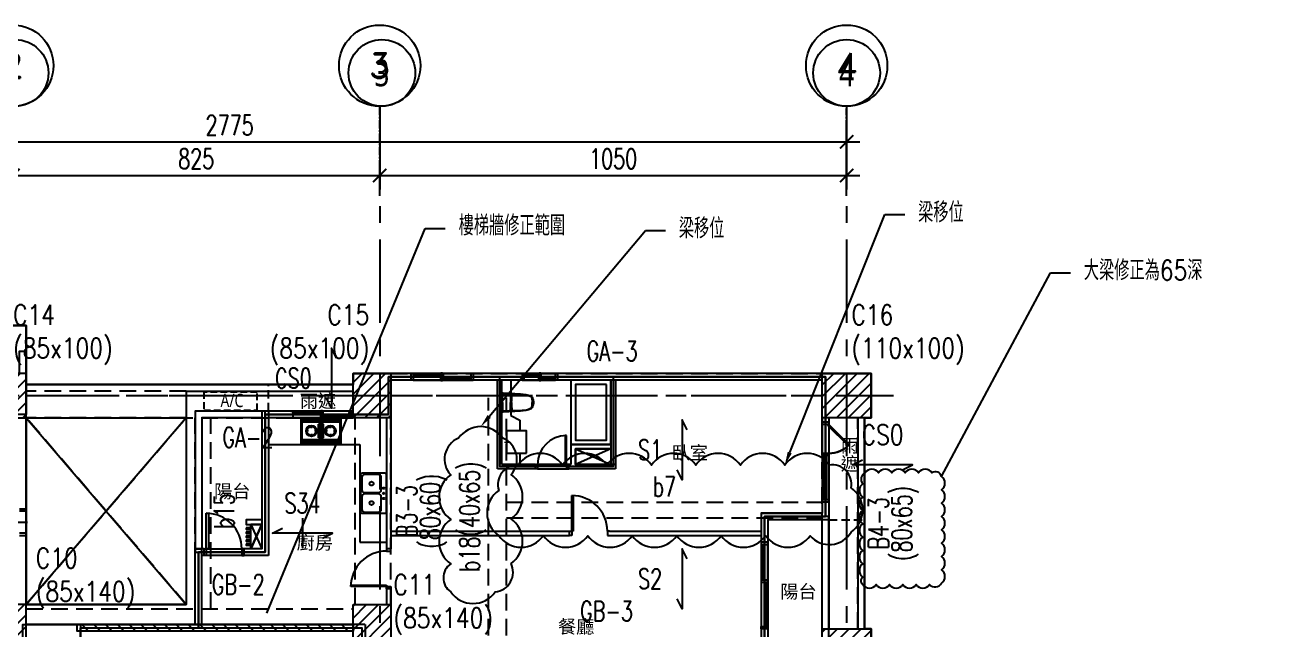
# Model space of a CAD drawing. Header units: millimetres. Extents: x -3377 to 119122, y -22007 to 15479.
# Drawn here: x 65279 to 68096, y 2357 to 3718 of the extents above; entities that cross this region are included whole.
import ezdxf
from ezdxf import colors
from ezdxf.entities.mleader import LeaderData, LeaderLine
from ezdxf.enums import TextEntityAlignment as Align
from ezdxf.math import Vec2, Vec3

# ---------------------------------------------------------------- set-up
doc = ezdxf.new("R2010")
doc.units = ezdxf.units.MM
doc.header["$LTSCALE"] = 150
doc.header["$MEASUREMENT"] = 0
for name, pattern in [('11', [0.15, 0.1, -0.05]), ('CENTER', [2, 1.25, -0.25, 0.25, -0.25]), ('HIDDEN', [0.375, 0.25, -0.125]), ('HIDDEN2', [0.1875, 0.125, -0.0625])]:
    doc.linetypes.add(name, pattern=pattern)
doc.layers.get('0').update_dxf_attribs({"plot": 0})
for name, color, linetype, plot in [('AREA', 3, 'Continuous', False), ('S-ARCH', 252, 'Continuous', False), ('S-CLOUD_2022-0304', 4, 'Continuous', False), ('S-CLOUD_20220217(結構依建築圖2022-0216修改)', 4, 'Continuous', False), ('機電', 11, 'Continuous', False)]:
    doc.layers.add(name, color=color, linetype=linetype, plot=plot)
for name, color, linetype in [('area2', 6, 'Continuous'), ('ASSLN', 8, 'Continuous'), ('COL', 1, 'Continuous'), ('Col-Line', 8, 'CENTER'), ('DIM1', 7, 'Continuous'), ('FIN', 5, 'Continuous'), ('GRID', 5, 'CENTER'), ('OPEN', 4, 'Continuous'), ('S-COL', 7, 'Continuous'), ('S-COLB', 4, 'HIDDEN'), ('S-CONCWALL', 30, 'Continuous'), ('S-GRID', 1, 'CENTER'), ('S-GRID-DIM', 2, 'Continuous'), ('S-GRID-T', 3, 'Continuous'), ('S-HATCH-COL', 13, 'Continuous'), ('S-HATCH-CONCWALL', 161, 'Continuous'), ('S-OPEN', 13, 'Continuous'), ('S-RCBMB', 3, 'HIDDEN'), ('S-RCBMG', 2, 'HIDDEN'), ('S-SLAB', 5, 'Continuous'), ('S-SLABT', 2, 'Continuous'), ('S-TEXTB', 3, 'Continuous'), ('S-TEXTC', 3, 'Continuous'), ('S-TEXTG', 2, 'Continuous'), ('TEXT', 2, 'Continuous'), ('TOIL', 6, 'Continuous'), ('WALL', 2, 'Continuous'), ('WALL2', 3, 'Continuous'), ('WALL3', 4, 'Continuous')]:
    doc.layers.add(name, color=color, linetype=linetype)
doc.styles.add('3E', font='simplex.shx', dxfattribs={"width": 0.8, "height": 45, "bigfont": 'dayus.shx'})
doc.styles.add('C1', font='', dxfattribs={"bigfont": 'japanese.shx'})
doc.styles.add('CD2', font='romand', dxfattribs={"height": 15})
doc.styles.add('CS4', font='romans.shx', dxfattribs={"width": 0.7, "height": 45, "bigfont": 'lsp.shx'})
doc.styles.add('HH', font='')
doc.styles.add('HHV', font='')
doc.styles.add('LSP', font='SIMPLEX.shx', dxfattribs={"width": 0.8, "bigfont": 'lsp.shx'})
doc.styles.get('C1').set_extended_font_data('微軟正黑體')
doc.styles.get('HH').set_extended_font_data('Microsoft JhengHei')
doc.styles.get('HHV').set_extended_font_data('@微軟正黑體')
doc.dimstyles.new('DIM150', dxfattribs={"dimscale": 15, "dimtxt": 3, "dimasz": 2, "dimexe": 2, "dimexo": 2, "dimgap": 1, "dimtad": 1, "dimdec": 1, "dimdsep": 46, "dimtxsty": 'CS4', "dimblk1": 'ARCHTICK', "dimblk2": 'ARCHTICK', "dimsah": 1, "dimcen": 2, "dimdle": 2, "dimadec": 0, "dimazin": 0, "dimtfac": 1, "dimtdec": 1, "dimtmove": 0, "dimatfit": 3, "dimldrblk": 'TAA', "dimfxl": 0, "dimtolj": 1, "dimarcsym": 0})

# ---------------------------------------------------------------- blocks, each defined once
blk = doc.blocks.new('SG1')
at = {"layer": 'S-GRID-T'}
blk.add_circle((0, 6.09375), 6.09375, dxfattribs=at)
at = {"layer": 'S-GRID-T', "style": 'CD2'}
blk.add_attdef('GRID-BUB', text='', height=3.75, dxfattribs=at).set_placement((0, 6.09375), align=Align.MIDDLE_CENTER)
blk = doc.blocks.new('_ARCHTICK')
at = {"color": 0, "linetype": 'ByBlock', "const_width": 0.15}
blk.add_lwpolyline([(-0.5, -0.5), (0.5, 0.5)], dxfattribs=at)
blk = doc.blocks.new('*D71')
at = {"layer": 'DEFPOINTS', "color": 0, "transparency": 16777216}
for p in [(-5535.9, -424.9), (-8310.9, -500.6), (-5535.9, -500.6)]:
    blk.add_point(p, dxfattribs=at)
at = {"layer": 'S-GRID-DIM', "color": 0, "lineweight": -2, "transparency": 16777216}
for p, q in [((-8310.9, -470.6), (-8310.9, -394.9)), ((-5535.9, -470.6), (-5535.9, -394.9)), ((-8340.9, -424.9), (-5505.9, -424.9))]:
    blk.add_line(p, q, dxfattribs=at)
at = {"layer": 'S-GRID-DIM', "color": 0, "lineweight": -2, "transparency": 16777216, "xscale": 30, "yscale": 30, "zscale": 30, "rotation": 180}
blk.add_blockref('_ARCHTICK', (-8310.9, -424.9), dxfattribs=at)
at = {"layer": 'S-GRID-DIM', "color": 0, "lineweight": -2, "transparency": 16777216, "xscale": 30, "yscale": 30, "zscale": 30}
blk.add_blockref('_ARCHTICK', (-5535.9, -424.9), dxfattribs=at)
at = {"layer": 'S-GRID-DIM', "color": 0, "transparency": 16777216, "insert": (-6923.4, -387.4), "char_height": 45, "attachment_point": 5, "style": 'CS4'}
blk.add_mtext('\\A1;2775', dxfattribs=at)
blk = doc.blocks.new('TAA')
at = {"linetype": 'Continuous'}
blk.add_line((0, 0), (-1.663, 0), dxfattribs=at)
blk.add_solid([(-1.5, -0.25), (-1.5, 0.25), (0, 0)], dxfattribs=at)
blk = doc.blocks.new('*D72')
at = {"layer": 'DEFPOINTS', "color": 0, "transparency": 16777216}
for p in [(-7410.9, -500.6), (-8310.9, -576.2), (-7410.9, -576.2)]:
    blk.add_point(p, dxfattribs=at)
at = {"layer": 'S-GRID-DIM', "color": 0, "lineweight": -2, "transparency": 16777216}
for p, q in [((-8310.9, -546.2), (-8310.9, -470.6)), ((-7410.9, -546.2), (-7410.9, -470.6)), ((-8340.9, -500.6), (-7380.9, -500.6))]:
    blk.add_line(p, q, dxfattribs=at)
at = {"layer": 'S-GRID-DIM', "color": 0, "lineweight": -2, "transparency": 16777216, "xscale": 30, "yscale": 30, "zscale": 30, "rotation": 180}
blk.add_blockref('_ARCHTICK', (-8310.9, -500.6), dxfattribs=at)
at = {"layer": 'S-GRID-DIM', "color": 0, "lineweight": -2, "transparency": 16777216, "xscale": 30, "yscale": 30, "zscale": 30}
blk.add_blockref('_ARCHTICK', (-7410.9, -500.6), dxfattribs=at)
at = {"layer": 'S-GRID-DIM', "color": 0, "transparency": 16777216, "insert": (-7860.9, -463.1), "char_height": 45, "attachment_point": 5, "style": 'CS4'}
blk.add_mtext('\\A1;900', dxfattribs=at)
blk = doc.blocks.new('*D73')
at = {"layer": 'DEFPOINTS', "color": 0, "transparency": 16777216}
for p in [(-6585.9, -500.6), (-7410.9, -576.2), (-6585.9, -576.2)]:
    blk.add_point(p, dxfattribs=at)
at = {"layer": 'S-GRID-DIM', "color": 0, "lineweight": -2, "transparency": 16777216}
for p, q in [((-7410.9, -546.2), (-7410.9, -470.6)), ((-6585.9, -546.2), (-6585.9, -470.6)), ((-7440.9, -500.6), (-6555.9, -500.6))]:
    blk.add_line(p, q, dxfattribs=at)
at = {"layer": 'S-GRID-DIM', "color": 0, "lineweight": -2, "transparency": 16777216, "xscale": 30, "yscale": 30, "zscale": 30, "rotation": 180}
blk.add_blockref('_ARCHTICK', (-7410.9, -500.6), dxfattribs=at)
at = {"layer": 'S-GRID-DIM', "color": 0, "lineweight": -2, "transparency": 16777216, "xscale": 30, "yscale": 30, "zscale": 30}
blk.add_blockref('_ARCHTICK', (-6585.9, -500.6), dxfattribs=at)
at = {"layer": 'S-GRID-DIM', "color": 0, "transparency": 16777216, "insert": (-6998.4, -463.1), "char_height": 45, "attachment_point": 5, "style": 'CS4'}
blk.add_mtext('\\A1;825', dxfattribs=at)
blk = doc.blocks.new('*D74')
at = {"layer": 'DEFPOINTS', "color": 0, "transparency": 16777216}
for p in [(-5535.9, -500.6), (-6585.9, -576.2), (-5535.9, -576.2)]:
    blk.add_point(p, dxfattribs=at)
at = {"layer": 'S-GRID-DIM', "color": 0, "lineweight": -2, "transparency": 16777216}
for p, q in [((-6585.9, -546.2), (-6585.9, -470.6)), ((-5535.9, -546.2), (-5535.9, -470.6)), ((-6615.9, -500.6), (-5505.9, -500.6))]:
    blk.add_line(p, q, dxfattribs=at)
at = {"layer": 'S-GRID-DIM', "color": 0, "lineweight": -2, "transparency": 16777216, "xscale": 30, "yscale": 30, "zscale": 30, "rotation": 180}
blk.add_blockref('_ARCHTICK', (-6585.9, -500.6), dxfattribs=at)
at = {"layer": 'S-GRID-DIM', "color": 0, "lineweight": -2, "transparency": 16777216, "xscale": 30, "yscale": 30, "zscale": 30}
blk.add_blockref('_ARCHTICK', (-5535.9, -500.6), dxfattribs=at)
at = {"layer": 'S-GRID-DIM', "color": 0, "transparency": 16777216, "insert": (-6060.9, -463.1), "char_height": 45, "attachment_point": 5, "style": 'CS4'}
blk.add_mtext('\\A1;1050', dxfattribs=at)
blk = doc.blocks.new('COL(2F-16F)')
for points in [[(-8365.9, -945.9), (-8255.9, -945.9), (-8255.9, -1045.9), (-8365.9, -1045.9)], [(-7380.9, -945.9), (-7465.9, -945.9), (-7465.9, -1045.9), (-7380.9, -1045.9)], [(-6645.9, -945.9), (-6560.9, -945.9), (-6560.9, -1045.9), (-6645.9, -1045.9)], [(-5590.9, -945.9), (-5480.9, -945.9), (-5480.9, -1045.9), (-5590.9, -1045.9)], [(-7380.9, -1465.9), (-7465.9, -1465.9), (-7465.9, -1605.9), (-7380.9, -1605.9)], [(-6645.9, -1465.9), (-6560.9, -1465.9), (-6560.9, -1605.9), (-6645.9, -1605.9)], [(-8365.9, -1510.9), (-8255.9, -1510.9), (-8255.9, -1610.9), (-8365.9, -1610.9)], [(-5590.9, -1520.9), (-5480.9, -1520.9), (-5480.9, -1620.9), (-5590.9, -1620.9)], [(-8365.9, -2245.9), (-8255.9, -2245.9), (-8255.9, -2345.9), (-8365.9, -2345.9)], [(-5590.9, -2260.9), (-5480.9, -2260.9), (-5480.9, -2360.9), (-5590.9, -2360.9)], [(-7465.9, -2290.9), (-7380.9, -2290.9), (-7380.9, -2430.9), (-7465.9, -2430.9)], [(-6645.9, -2290.9), (-6560.9, -2290.9), (-6560.9, -2430.9), (-6645.9, -2430.9)], [(-8365.9, -2835.9), (-8255.9, -2835.9), (-8255.9, -2935.9), (-8365.9, -2935.9)], [(-7350.9, -2835.9), (-7460.9, -2835.9), (-7460.9, -2935.9), (-7350.9, -2935.9)], [(-6695.9, -2835.9), (-6585.9, -2835.9), (-6585.9, -2935.9), (-6695.9, -2935.9)], [(-5590.9, -2835.9), (-5480.9, -2835.9), (-5480.9, -2935.9), (-5590.9, -2935.9)]]:
    blk.add_lwpolyline(points, close=True)
blk = doc.blocks.new('WALL(15F-16F)')
for points in [[(-7265.9, -1510.9), (-6645.9, -1510.9), (-6645.9, -1525.9), (-7265.9, -1525.9)], [(-7395.9, -2430.9), (-7380.9, -2430.9), (-7380.9, -2835.9), (-7395.9, -2835.9)]]:
    blk.add_lwpolyline(points, close=True)
for points in [[(-6633.4, -1800.9), (-7250.9, -1800.9), (-7250.9, -1625.9), (-7265.9, -1625.9), (-7265.9, -1815.9), (-6618.4, -1815.9), (-6618.4, -1605.9), (-6633.4, -1605.9)], [(-6633.4, -1605.9), (-6633.4, -1800.9)], [(-6633.4, -1740.9), (-6693.4, -1800.9)], [(-6633.4, -1740.9), (-6633.4, -1800.9), (-6693.4, -1800.9)], [(-7380.9, -2290.9), (-7380.9, -2145.9), (-7125.9, -2145.9), (-7125.9, -2203.4), (-7110.9, -2203.4), (-7110.9, -2130.9), (-7395.9, -2130.9), (-7395.9, -2290.9), (-7380.9, -2290.9)], [(-6630.9, -2290.9), (-6630.9, -2145.9), (-6900.9, -2145.9), (-6900.9, -2210.9), (-6885.9, -2210.9), (-6885.9, -2160.9), (-6645.9, -2160.9), (-6645.9, -2290.9), (-6630.9, -2290.9)], [(-7380.9, -2385.9), (-7110.9, -2385.9), (-7110.9, -2313.4), (-7125.9, -2313.4), (-7125.9, -2370.9), (-7380.9, -2370.9), (-7380.9, -2385.9)], [(-7350.9, -2875.9), (-7125.9, -2875.9), (-7125.9, -2485.9), (-7110.9, -2485.9), (-7110.9, -2890.9), (-7350.9, -2890.9), (-7350.9, -2875.9)]]:
    blk.add_lwpolyline(points)
at = {"elevation": 1.1}
blk.add_lwpolyline([(-6645.9, -2370.9), (-6885.9, -2370.9), (-6885.9, -2320.9), (-6900.9, -2320.9), (-6900.9, -2385.9), (-6645.9, -2385.9), (-6645.9, -2370.9)], dxfattribs=at)
blk = doc.blocks.new('$PWS001115O08HK0DW0000DW2')
at = {"color": 0, "linetype": 'Continuous'}
for p, q in [((-55, 7.5), (-50, 7.5)), ((-50, 7.5), (-50, -7.5)), ((50, 7.5), (-50, 7.5)), ((50, 2.5), (-50, 2.5)), ((55, 7.5), (50, 7.5)), ((50, 7.5), (50, -7.5)), ((-50, -7.5), (-55, -7.5)), ((50, -2.5), (-50, -2.5)), ((-50, -7.5), (50, -7.5)), ((50, -7.5), (55, -7.5))]:
    blk.add_line(p, q, dxfattribs=at)
blk = doc.blocks.new('$PDS002515O05SC0DW00008C10')
at = {"color": 0, "linetype": 'Continuous', "lineweight": -2}
for p, q in [((-13.5, 53.5), (-15.6, 51.3)), ((-15.6, 51.3), (30.4, 5.4)), ((32.5, 7.5), (-13.5, 53.5)), ((-37.5, 7.5), (-32.5, 7.5)), ((-32.5, 7.5), (-32.5, -7.5)), ((32.5, 7.5), (-32.5, 7.5)), ((30.4, 5.4), (32.5, 7.5)), ((37.5, 7.5), (32.5, 7.5)), ((32.5, 7.5), (32.5, -7.5)), ((-32.5, -7.5), (-37.5, -7.5)), ((-32.5, -7.5), (32.5, -7.5)), ((32.5, -7.5), (37.5, -7.5))]:
    blk.add_line(p, q, dxfattribs=at)
blk.add_arc((32.5, 7.5), 65, 135, 180, dxfattribs=at)
blk = doc.blocks.new('$PWS002115O06680DW0000DW2')
at = {"color": 0, "linetype": 'Continuous'}
for p, q in [((-40, 7.5), (-35, 7.5)), ((-35, 7.5), (-35, -7.5)), ((35, 7.5), (-35, 7.5)), ((-35, 5), (2.5, 5)), ((35, 0), (-35, 0)), ((-2.5, -5), (-2.5, 0)), ((0, -10.5), (0, 10.5)), ((2.5, 5), (2.5, 0)), ((40, 7.5), (35, 7.5)), ((35, 7.5), (35, -7.5)), ((-35, -7.5), (-40, -7.5)), ((-35, -7.5), (35, -7.5)), ((35, -5), (-2.5, -5)), ((35, -7.5), (40, -7.5))]:
    blk.add_line(p, q, dxfattribs=at)
blk = doc.blocks.new('A$C16E17CE1')
at = {"color": 252}
for p, q in [((-820, 1320), (-85, 1320)), ((-460, 1305), (-85, 1305)), ((-460, 1305), (-460, 825)), ((-820, 825), (-820, 1245)), ((415, 1175), (495, 1140)), ((495, 1175), (415, 1140)), ((-820, 825), (-460, 825))]:
    blk.add_line(p, q, dxfattribs=at)
at = {"color": 252, "linetype": 'HIDDEN'}
for p, q in [((-460, 1305), (-820, 1305)), ((-460, 1245), (-820, 1245)), ((-460, 825), (-820, 1245)), ((-820, 825), (-460, 1245))]:
    blk.add_line(p, q, dxfattribs=at)
at = {"color": 252, "linetype": 'HIDDEN2'}
for p, q in [((-275, 1260), (-275, 1320)), ((985, 1015), (1065, 1015))]:
    blk.add_line(p, q, dxfattribs=at)
at = {"color": 252}
for points in [[(1050, 1245), (1050, 770)], [(1065, 1245), (1065, 770)], [(-315, 950), (-315, 1005), (-290, 1005), (-290, 950), (-315, 950), (-290, 1005), (-315, 1005), (-290, 950)]]:
    blk.add_lwpolyline(points, dxfattribs=at)
at = {"layer": 'AREA', "color": 252}
for points in [[(-827.5, 780), (-820, 780), (-820, 1260), (-820, 1260), (-820, 1452.5), (-1170, 1452.5)], [(-827.5, 780), (-820, 780), (-820, 1260), (-820, 1260), (-820, 1452.5), (-1170, 1452.5)], [(-697.5, 580), (-697.5, 772.5), (-432.5, 772.5), (-432.5, 942.5), (-282.5, 942.5), (-282.5, 1252.5), (-5, 1252.5), (-5, 1337.5), (977.5, 1337.5), (977.5, 1022.5), (840, 1022.5), (840, 707.5)]]:
    blk.add_lwpolyline(points, dxfattribs=at)
for points in [[(-820, 1452.5), (-820, 1252.5), (-1162.5, 1252.5), (-1162.5, 1337.5), (-1170, 1337.5), (-1170, 1452.5)], [(-282.5, 1260), (-440, 1260), (-440, 942.5), (-282.5, 942.5)], [(840, 707.5), (985, 707.5), (985, 1022.5), (840, 1022.5)], [(-697.5, 580), (-827.5, 580), (-827.5, 780), (-697.5, 780)], [(-697.5, 772.5), (-65, 772.5), (-65, 482.5), (-697.5, 482.5)]]:
    blk.add_lwpolyline(points, close=True, dxfattribs=at)
at = {"layer": 'area2', "color": 252}
blk.add_lwpolyline([(840, 707.5), (840, 1022.5), (977.5, 1022.5), (977.5, 1337.5), (-5, 1337.5), (-5, 1252.5), (-282.5, 1252.5), (-282.5, 942.5), (-432.5, 942.5), (-432.5, 772.5), (-65, 772.5), (-65, 482.5)], dxfattribs=at)
at = {"layer": 'ASSLN', "color": 252}
for points in [[(-325, 997), (-325, 994), (-315, 994), (-315, 997)], [(-325, 988), (-325, 985), (-315, 985), (-315, 988)], [(-325, 979), (-325, 976), (-315, 976), (-315, 979)], [(-325, 970), (-325, 967), (-315, 967), (-315, 970)], [(-325, 961), (-325, 958), (-315, 958), (-315, 961)]]:
    blk.add_lwpolyline(points, close=True, dxfattribs=at)
at = {"layer": 'COL', "color": 252}
for points in [[(-820, 1345), (-905, 1345), (-905, 1245), (-820, 1245)], [(-85, 1345), (0, 1345), (0, 1245), (-85, 1245)], [(970, 1345), (1080, 1345), (1080, 1245), (970, 1245)], [(-820, 825), (-905, 825), (-905, 685), (-820, 685)], [(-85, 825), (0, 825), (0, 685), (-85, 685)], [(970, 770), (1080, 770), (1080, 670), (970, 670)]]:
    blk.add_lwpolyline(points, close=True, dxfattribs=at)
at = {"layer": 'Col-Line', "color": 252, "linetype": 'ByBlock'}
for centre in [(-845, 2021), (-20, 2021), (1025, 2021)]:
    blk.add_circle(centre, 75, dxfattribs=at)
at = {"layer": 'DIM1', "color": 252}
blk.add_lwpolyline([(245, 1337.5), (500, 1337.5), (500, 1135), (245, 1135)], close=True, dxfattribs=at)
at = {"layer": 'FIN', "color": 252}
for p, q in [((-202.1, 1243.9), (-202.1, 1186.8)), ((-112.4, 1244.3), (-201.8, 1244.3)), ((-199.9, 1239.8), (-199.9, 1190.9)), ((-114.3, 1239.8), (-199.9, 1239.8)), ((-114.3, 1239.8), (-114.3, 1190.9)), ((-112.1, 1243.9), (-112.1, 1186.8)), ((-114.3, 1235.4), (-199.9, 1235.4)), ((-185.1, 1215.4), (-191.8, 1215.4)), ((-178.5, 1222), (-178.5, 1228.7)), ((-165.1, 1215.4), (-171.8, 1215.4)), ((-151.5, 1230.9), (-162.6, 1230.9)), ((-162.6, 1199.8), (-162.6, 1230.9)), ((-152.6, 1229.8), (-161.5, 1229.8)), ((-161.5, 1200.9), (-161.5, 1229.8)), ((-152.6, 1227.6), (-161.5, 1227.6)), ((-152.6, 1225.4), (-161.5, 1225.4)), ((-152.6, 1223.2), (-161.5, 1223.2)), ((-152.6, 1220.9), (-161.5, 1220.9)), ((-152.6, 1218.7), (-161.5, 1218.7)), ((-152.6, 1216.5), (-161.5, 1216.5)), ((-152.6, 1214.3), (-161.5, 1214.3)), ((-152.6, 1212), (-161.5, 1212)), ((-152.6, 1200.9), (-152.6, 1229.8)), ((-151.5, 1199.8), (-151.5, 1230.9)), ((-142.4, 1215.4), (-149, 1215.4)), ((-135.7, 1222), (-135.7, 1228.7)), ((-129, 1215.4), (-122.4, 1215.4)), ((-275, 1185), (-70, 1185)), ((-112.4, 1186.5), (-201.8, 1186.5)), ((-114.3, 1195.4), (-199.9, 1195.4)), ((-114.3, 1190.9), (-199.9, 1190.9)), ((-178.5, 1208.7), (-178.5, 1202)), ((-151.5, 1199.8), (-162.6, 1199.8)), ((-152.6, 1209.8), (-161.5, 1209.8)), ((-152.6, 1207.6), (-161.5, 1207.6)), ((-152.6, 1205.4), (-161.5, 1205.4)), ((-152.6, 1203.2), (-161.5, 1203.2)), ((-152.6, 1200.9), (-161.5, 1200.9)), ((-135.7, 1208.7), (-135.7, 1202)), ((-70, 1185), (-70, 965)), ((-68.1, 1117.1), (-68.1, 1032.9)), ((-12.9, 1120), (-65.2, 1120)), ((-65.2, 1111.3), (-65.2, 1082.3)), ((-27.4, 1117.1), (-59.4, 1117.1)), ((-21.6, 1082.3), (-21.6, 1111.3)), ((-10, 1032.9), (-10, 1117.1)), ((-59.4, 1076.5), (-27.4, 1076.5)), ((-27.4, 1073.6), (-59.4, 1073.6)), ((-65.2, 1067.7), (-65.2, 1038.7)), ((-21.6, 1038.7), (-21.6, 1067.7)), ((-65.2, 1030), (-12.9, 1030)), ((-59.4, 1032.9), (-27.4, 1032.9)), ((-70, 965), (-10, 965))]:
    blk.add_line(p, q, dxfattribs=at)
for centre, radius in [((-178.5, 1215.4), 12.2), ((-178.5, 1215.4), 10), ((-135.7, 1215.4), 12.2), ((-135.7, 1215.4), 10), ((-43.4, 1096.8), 4.48), ((-16, 1075), 1.75), ((-16, 1086.6), 1.65), ((-43.4, 1053.2), 4.48), ((-16, 1063.4), 1.65)]:
    blk.add_circle(centre, radius, dxfattribs=at)
for centre, radius, start, end in [((-201.8, 1243.9), 0.333, 90, 180), ((-112.4, 1243.9), 0.333, 0, 90), ((-65.2, 1117.1), 2.9, 90, 180), ((-59.4, 1111.3), 5.81, 90, 180), ((-27.4, 1111.3), 5.81, 0, 90), ((-12.9, 1117.1), 2.9, 0, 90), ((-59.4, 1082.3), 5.81, 180, 270), ((-59.4, 1067.7), 5.81, 90, 180), ((-27.4, 1082.3), 5.81, 270, 0), ((-27.4, 1067.7), 5.81, 0, 90), ((-65.2, 1032.9), 2.9, 180, 270), ((-59.4, 1038.7), 5.81, 180, 270), ((-27.4, 1038.7), 5.81, 270, 0), ((-12.9, 1032.9), 2.9, 270, 0)]:
    blk.add_arc(centre, radius, start, end, dxfattribs=at)
at = {"layer": 'GRID', "color": 252, "ltscale": 0.1}
for p, q in [((-25, 1746.2), (-25, 1946)), ((1025, 1746.2), (1025, 1941))]:
    blk.add_line(p, q, dxfattribs=at)
at = {"layer": 'OPEN', "color": 252, "linetype": 'Continuous'}
for p, q in [((45, 1345), (50, 1345)), ((50, 1330), (45, 1330)), ((50, 1345), (50, 1330)), ((180, 1345), (50, 1345)), ((50, 1342.5), (117.5, 1342.5)), ((180, 1337.5), (50, 1337.5)), ((50, 1330), (180, 1330)), ((112.5, 1332.5), (112.5, 1337.5)), ((180, 1332.5), (112.5, 1332.5)), ((115, 1327), (115, 1348)), ((117.5, 1342.5), (117.5, 1337.5)), ((185, 1345), (180, 1345)), ((180, 1345), (180, 1330)), ((180, 1330), (185, 1330)), ((-225, 1260), (-220, 1260)), ((-220, 1245), (-225, 1245)), ((-220, 1260), (-220, 1245)), ((-90, 1260), (-220, 1260)), ((-220, 1257.5), (-152.5, 1257.5)), ((-90, 1252.5), (-220, 1252.5)), ((-220, 1245), (-90, 1245)), ((-157.5, 1247.5), (-157.5, 1252.5)), ((-90, 1247.5), (-157.5, 1247.5)), ((-155, 1242), (-155, 1263)), ((-152.5, 1257.5), (-152.5, 1252.5)), ((-85, 1260), (-90, 1260)), ((-90, 1260), (-90, 1245)), ((-90, 1245), (-85, 1245)), ((395, 1205), (392, 1205)), ((392, 1205), (392, 1140)), ((395, 1140), (395, 1205)), ((325, 1140), (330, 1140)), ((330, 1130), (325, 1130)), ((330, 1140), (330, 1130)), ((395, 1140), (330, 1140)), ((330, 1130), (395, 1130)), ((392, 1140), (395, 1140)), ((400, 1140), (395, 1140)), ((395, 1140), (395, 1130)), ((395, 1130), (400, 1130)), ((407, 990), (407, 1070)), ((407, 1070), (410, 1070)), ((410, 1070), (410, 990)), ((-820, 1035), (-835, 1035)), ((-820, 1040), (-820, 1035)), ((-820, 985), (-820, 1035)), ((-415, 950), (-415, 1030)), ((-415, 1030), (-410, 1030)), ((-410, 1030), (-410, 950)), ((-838, 1010), (-817, 1010)), ((402, 990), (407, 990)), ((407, 990), (407, 980)), ((410, 990), (407, 990)), ((492, 990), (487, 990)), ((487, 990), (487, 980)), ((-820, 985), (-835, 985)), ((-820, 980), (-820, 985)), ((407, 980), (402, 980)), ((487, 980), (492, 980)), ((832.5, 965, -1.1), (832.5, 960, -1.1)), ((832.5, 960, -1.1), (847.5, 960, -1.1)), ((832.5, 960, -1.1), (832.5, 775, -1.1)), ((836, 960, -1.1), (836, 880, -1.1)), ((837, 960, -1.1), (837, 880, -1.1)), ((840, 960, -1.1), (840, 880, -1.1)), ((847.5, 960, -1.1), (847.5, 965, -1.1)), ((847.5, 775, -1.1), (847.5, 960, -1.1)), ((-420, 950), (-415, 950)), ((-415, 935), (-420, 935)), ((-415, 950), (-415, 935)), ((-415, 950), (-335, 950)), ((-410, 950), (-415, 950)), ((-335, 935), (-415, 935)), ((-330, 950), (-335, 950)), ((-335, 950), (-335, 935)), ((-335, 935), (-330, 935)), ((-10, 950), (-10, 945)), ((-10, 945), (0, 945)), ((0, 945), (0, 950)), ((832.5, 880, -1.1), (847.5, 880, -1.1)), ((832.5, 875, -1.1), (847.5, 875, -1.1)), ((837, 880, -1.1), (840, 880, -1.1)), ((840, 880, -1.1), (840, 875, -1.1)), ((840, 875, -1.1), (843, 875, -1.1)), ((843, 875, -1.1), (843, 775, -1.1)), ((844, 875, -1.1), (844, 775, -1.1)), ((-90, 865), (-90, 868)), ((-90, 868), (-10, 868)), ((-10, 865), (-90, 865)), ((-10, 868), (-10, 865)), ((-10, 860), (-10, 865)), ((-10, 865), (0, 865)), ((0, 865), (0, 860)), ((832.5, 770, -1.1), (832.5, 775, -1.1)), ((832.5, 775, -1.1), (847.5, 775, -1.1)), ((847.5, 775, -1.1), (847.5, 770, -1.1))]:
    blk.add_line(p, q, dxfattribs=at)
at = {"layer": 'OPEN', "color": 252, "linetype": 'Continuous', "lineweight": -2}
for p, q in [((970, 1230), (970, 1235)), ((985, 1230), (970, 1230)), ((970, 1165), (970, 1230)), ((982.9, 1227.9), (985, 1230)), ((1028.8, 1181.9), (982.9, 1227.9)), ((985, 1235), (985, 1230)), ((985, 1230), (985, 1165)), ((985, 1230), (1031, 1184)), ((1031, 1184), (1028.8, 1181.9)), ((985, 1165), (970, 1165)), ((970, 1165), (970, 1160)), ((985, 1160), (985, 1165))]:
    blk.add_line(p, q, dxfattribs=at)
at = {"layer": 'OPEN', "color": 252, "linetype": 'Continuous'}
for centre, radius, start, end in [((395, 1140), 65, 90, 180), ((407, 990), 80, 0, 90), ((-415, 950), 80, 0, 90), ((-10, 865), 80, 90, 180)]:
    blk.add_arc(centre, radius, start, end, dxfattribs=at)
at = {"layer": 'OPEN', "color": 252, "linetype": 'Continuous', "lineweight": -2}
blk.add_arc((985, 1230), 65, 270, 315, dxfattribs=at)
at = {"layer": 'TOIL', "color": 252}
for p, q in [((270, 1330), (270, 1250)), ((318, 1285.7), (318, 1279.5)), ((318, 1273.3), (318, 1279.5)), ((270, 1250), (290, 1240)), ((290, 1240), (290, 1215.5)), ((290, 1165.5), (290, 1140))]:
    blk.add_line(p, q, dxfattribs=at)
for points in [[(495, 1330), (405, 1330), (405, 1185), (495, 1185)], [(485, 1320), (415, 1320), (415, 1195), (485, 1195)], [(305, 1165.5), (305, 1215.5), (260, 1215.5), (260, 1165.5)]]:
    blk.add_lwpolyline(points, close=True, dxfattribs=at)
blk.add_lwpolyline([(320.6, 1277.5, -0.194459), (315.7, 1265.2, -0.07596), (291.7, 1260.1), (252.5, 1258), (250, 1260.2), (250, 1299.8), (252.5, 1301), (291.5, 1298.9, -0.07596), (315.7, 1293.8, -0.194459), (320.6, 1281.6)], format="xyb", close=True, dxfattribs=at)
for points in [[(251.3, 1279.5), (251.3, 1297.9, -0.332674), (251.9, 1298.7), (268, 1298.1, -0.271876), (268.7, 1297.6, -0.013613), (269.1, 1279.5, -43.172872)], [(251.3, 1279.5), (251.3, 1261.1, 0.332674), (251.9, 1260.3), (268, 1260.9, 0.271876), (268.7, 1261.4, 0.013613), (269.1, 1279.5, 43.172872)]]:
    blk.add_lwpolyline(points, format="xyb", dxfattribs=at)
at = {"layer": 'TOIL', "color": 252, "const_width": 3}
blk.add_lwpolyline([(265.5, 1190), (255.3, 1190)], dxfattribs=at)
at = {"layer": 'TOIL', "color": 252}
for centre, radius, start, end in [((-312.9, 1303), 585.1, 357.7018, 359.5191), ((275.5, 1134.9), 163.2, 83.1505, 91.169), ((287.7, 1217.7), 79.5, 71.2752, 84.7588), ((393.1, 1276.6), 121.5, 178.6098, 187.2474), ((311.1, 1286.4), 6.93, 353.869, 72.5206), ((311.4, 1272.5), 6.62, 292.881, 6.9927), ((278, 1434.2), 173.1, 268.2114, 275.8192), ((295.8, 1302.4), 40.3, 269.7388, 296.8929)]:
    blk.add_arc(centre, radius, start, end, dxfattribs=at)
at = {"layer": 'WALL', "color": 252}
for p, q in [((970, 1345), (0, 1345)), ((970, 1330), (0, 1330)), ((45, 1345), (45, 1330)), ((185, 1345), (185, 1330)), ((295, 1345), (295, 1330)), ((375, 1345), (375, 1330)), ((-85, 1260), (-290, 1260)), ((-290, 1260), (-290, 950)), ((-275, 1260), (-275, 1245)), ((-85, 1245), (-275, 1245)), ((0, 1245), (-275, 1245)), ((-275, 1245), (-275, 935)), ((-85, 1245), (-85, 1260)), ((985, 1235), (970, 1235)), ((985, 1235), (970, 1235)), ((985, 1060), (970, 1060)), ((985, 1055), (970, 1055)), ((-835, 1040), (-820, 1040)), ((-820, 1030), (-820, 1040)), ((-820, 1035), (-820, 1035)), ((-835, 980), (-820, 980)), ((847.5, 965, -1.1), (832.5, 965, -1.1)), ((-820, 955), (-820, 825)), ((-440, 780), (-440, 950)), ((-440, 950), (-425, 950)), ((-440, 780), (-440, 950)), ((-420, 950), (-440, 950)), ((-425, 780), (-425, 950)), ((-425, 780), (-425, 935)), ((-420, 935), (-425, 935)), ((-420, 935), (-420, 950)), ((-420, 935), (-420, 950)), ((-290, 950), (-330, 950)), ((-330, 935), (-330, 950)), ((-330, 935), (-330, 950)), ((-275, 935), (-330, 935)), ((-58.5, 780), (-705, 780)), ((-705, 765), (-705, 780)), ((-58.5, 780), (-57.5, 780)), ((-57.5, 780), (-57.5, 475)), ((847.5, 770, -1.1), (832.5, 770, -1.1))]:
    blk.add_line(p, q, dxfattribs=at)
at = {"layer": 'WALL', "color": 252, "linetype": 'Continuous'}
blk.add_line((832.5, 1030), (970, 1030), dxfattribs=at)
at = {"layer": 'WALL', "color": 252}
blk.add_lwpolyline([(-820, 1345), (-835, 1345), (-835, 1395), (-820, 1395)], close=True, dxfattribs=at)
for points in [[(-820, 1245), (-820, 955)], [(970, 1245), (970, 1030), (832.5, 1030), (832.5, 715)], [(985, 1245), (985, 1015), (847.5, 1015), (847.5, 715)], [(-820, 1000), (-820, 995)]]:
    blk.add_lwpolyline(points, dxfattribs=at)
at = {"layer": 'WALL2', "color": 252}
for p, q in [((240, 1130), (240, 1330)), ((240, 1130), (240, 1330)), ((240, 1130), (240, 1330)), ((250, 1140), (250, 1330)), ((495, 1330), (495, 1140)), ((505, 1330), (505, 1130)), ((-10, 1245), (-10, 950)), ((0, 1245), (0, 950)), ((325, 1130), (240, 1130)), ((325, 1140), (250, 1140)), ((325, 1130), (325, 1140)), ((405, 1140), (400, 1140)), ((400, 1130), (400, 1140)), ((505, 1130), (400, 1130)), ((505, 1140), (415, 1140)), ((0, 990), (402, 990)), ((402, 980), (402, 990)), ((492, 990), (832.5, 990)), ((0, 980), (402, 980)), ((492, 980), (832.5, 980)), ((0, 950), (-10, 950)), ((0, 860), (-10, 860)), ((-10, 860), (-10, 825)), ((0, 860), (0, 825))]:
    blk.add_line(p, q, dxfattribs=at)
for points in [[(495, 1185), (405, 1185), (405, 1140)], [(495, 1175), (415, 1175), (415, 1140)], [(-290, 1015), (-325, 1015), (-325, 1005), (-290, 1005)]]:
    blk.add_lwpolyline(points, dxfattribs=at)
at = {"layer": 'WALL3', "color": 252}
for p, q in [((970, 770), (970, 1015)), ((985, 1015), (985, 770)), ((-705, 780), (-820, 780))]:
    blk.add_line(p, q, dxfattribs=at)
for points in [[(-1170, 1345), (-1170, 1452.5), (-820, 1452.5), (-820, 1345)], [(-290, 1260), (-440, 1260), (-440, 950)], [(-290, 1245), (-425, 1245), (-425, 950)]]:
    blk.add_lwpolyline(points, dxfattribs=at)
at = {"layer": '機電', "color": 252, "linetype": '11'}
blk.add_lwpolyline([(-300.4, 1262.3), (-300.4, 1302.3), (-420.4, 1302.3), (-420.4, 1262.3)], close=True, dxfattribs=at)
at = {"layer": 'OPEN', "color": 252, "rotation": 180}
blk.add_blockref('$PWS002115O06680DW0000DW2', (335, 1337.5), dxfattribs=at)
at = {"layer": 'OPEN', "color": 252, "lineweight": -2, "xscale": -1, "rotation": 270}
blk.add_blockref('$PDS002515O05SC0DW00008C10', (977.5, 1197.5), dxfattribs=at)
at = {"layer": 'OPEN', "color": 252, "extrusion": (0, 0, -1), "xscale": -1, "zscale": -1, "rotation": 89.99999999999993}
blk.add_blockref('$PWS001115O08HK0DW0000DW2', (-977.5, 1110), dxfattribs=at)
at = {"layer": 'Col-Line', "color": 252, "style": 'C1', "width": 0.75}
for s, p in [('3', (-20, 2021)), ('4', (1025, 2021))]:
    blk.add_text(s, height=60, dxfattribs=at).set_placement(p, align=Align.MIDDLE)
at = {"layer": 'TEXT', "color": 252, "style": 'HH'}
for s, p in [('雨遮', (-163.8, 1267.8)), ('臥室', (672.3, 1151.3)), ('陽台', (-356.5, 1064.6)), ('廚房', (-170.9, 949.2)), ('陽台', (916.6, 839)), ('餐廳', (416.8, 760))]:
    blk.add_text(s, height=30, dxfattribs=at).set_placement(p, align=Align.CENTER)
at = {"layer": 'TEXT', "color": 252, "style": 'HHV'}
blk.add_text('雨遮', height=30, rotation=270, dxfattribs=at).set_placement((1016.5, 1162.6), align=Align.CENTER)
at = {"layer": '機電', "color": 252, "style": 'HH', "width": 0.8}
blk.add_text('A/C', height=30, dxfattribs=at).set_placement((-383, 1269))
blk = doc.blocks.new('2022-0217')
blk.add_blockref('A$C16E17CE1', (53991.1, -6171))
blk = doc.blocks.new('_None')
blk = doc.blocks.new('LINE(2)')
at = {"layer": 'S-GRID'}
for points in [[(-6585.87, -344.9), (-6585.87, -3083.41)], [(-5535.87, -344.9), (-5535.87, -3083.41)], [(-8859.11, -995.91), (-5430.87, -995.91)]]:
    blk.add_lwpolyline(points, dxfattribs=at)
at = {"layer": 'S-GRID-T', "xscale": 15, "yscale": 15, "zscale": 15}
for p, values in [((-7410.87, -344.9), {'GRID-BUB': '2'}), ((-6585.87, -344.9), {'GRID-BUB': '3'}), ((-5535.87, -344.9), {'GRID-BUB': '4'})]:
    blk.add_blockref('SG1', p, dxfattribs=at).add_auto_attribs(values)
at = {"layer": 'S-GRID-DIM'}
for base, p1, p2, picture, middle in [((-5535.87, -424.9), (-8310.87, -500.57), (-5535.87, -500.57), '*D71', (-6923.37, -387.4)), ((-7410.87, -500.57), (-8310.87, -576.23), (-7410.87, -576.23), '*D72', (-7860.87, -463.07)), ((-6585.87, -500.57), (-7410.87, -576.23), (-6585.87, -576.23), '*D73', (-6998.37, -463.07)), ((-5535.87, -500.57), (-6585.87, -576.23), (-5535.87, -576.23), '*D74', (-6060.87, -463.07))]:
    dim = blk.add_linear_dim(base=base, p1=p1, p2=p2, dimstyle='DIM150', dxfattribs=at)
    dim.commit()
    dim.dimension.update_dxf_attribs({"geometry": picture, "text_midpoint": middle})

msp = doc.modelspace()

# ---------------------------------------------------------------- hatches: boundary and pattern name
at = {"layer": 'S-HATCH-COL'}
h = msp.add_hatch(dxfattribs=at)
h.set_pattern_fill('ANSI31', color=256, scale=150, style=0)
h.set_pattern_definition([(45, (24220.8, -3880.068), (-13.258252, 13.258252), [])])
h.paths.add_polyline_path([(67071.53, 2359.16), (67181.53, 2359.16), (67181.53, 2259.16), (67071.53, 2259.16)])
h.paths.add_polyline_path([(67071.53, 1619.16), (67181.53, 1619.16), (67181.53, 1519.16), (67071.53, 1519.16)])
h.paths.add_polyline_path([(67071.53, 1044.16), (67181.53, 1044.16), (67181.53, 944.16), (67071.53, 944.16)])
h.paths.add_polyline_path([(65966.53, 1044.16), (66076.53, 1044.16), (66076.53, 944.16), (65966.53, 944.16)])
h.paths.add_polyline_path([(65311.53, 1044.16), (65201.53, 1044.16), (65201.53, 944.16), (65311.53, 944.16)])
h.paths.add_polyline_path([(64296.53, 2934.16), (64406.53, 2934.16), (64406.53, 2834.16), (64296.53, 2834.16)])
h.paths.add_polyline_path([(64296.53, 2369.16), (64406.53, 2369.16), (64406.53, 2269.16), (64296.53, 2269.16)])
h.paths.add_polyline_path([(64296.53, 1634.16), (64406.53, 1634.16), (64406.53, 1534.16), (64296.53, 1534.16)])
h.paths.add_polyline_path([(64296.53, 1044.16), (64406.53, 1044.16), (64406.53, 944.16), (64296.53, 944.16)])
h.paths.add_polyline_path([(65281.53, 2934.16), (65196.53, 2934.16), (65196.53, 2834.16), (65281.53, 2834.16)])
h.paths.add_polyline_path([(66016.53, 1589.16), (66101.53, 1589.16), (66101.53, 1449.16), (66016.53, 1449.16)])
h.paths.add_polyline_path([(66016.53, 2414.16), (66101.53, 2414.16), (66101.53, 2274.16), (66016.53, 2274.16)])
h.paths.add_polyline_path([(65281.53, 2414.16), (65196.53, 2414.16), (65196.53, 2274.16), (65281.53, 2274.16)])
h.paths.add_polyline_path([(65196.53, 1589.16), (65281.53, 1589.16), (65281.53, 1449.16), (65196.53, 1449.16)])
h.paths.add_polyline_path([(66016.53, 2934.16), (66101.53, 2934.16), (66101.53, 2834.16), (66016.53, 2834.16)])
h.paths.add_polyline_path([(67071.53, 2934.16), (67181.53, 2934.16), (67181.53, 2834.16), (67071.53, 2834.16)])
at = {"layer": 'S-HATCH-CONCWALL'}
h = msp.add_hatch(dxfattribs=at)
h.set_pattern_fill('ANSI31', color=256, scale=150, angle=90, style=0)
h.paths.add_polyline_path([(65266.53, 1449.16), (65281.53, 1449.16), (65281.53, 1044.16), (65266.53, 1044.16)])
h.paths.add_polyline_path([(65311.53, 1004.16), (65536.53, 1004.16), (65536.53, 1394.16), (65551.53, 1394.16), (65551.53, 989.16), (65311.53, 989.16)])
h.paths.add_polyline_path([(65281.53, 1494.16), (65551.53, 1494.16), (65551.53, 1566.66), (65536.53, 1566.66), (65536.53, 1509.16), (65281.53, 1509.16)])
h.paths.add_polyline_path([(65281.53, 1589.16), (65281.53, 1734.16), (65536.53, 1734.16), (65536.53, 1676.66), (65551.53, 1676.66), (65551.53, 1749.16), (65266.53, 1749.16), (65266.53, 1589.16)])
h.paths.add_polyline_path([(66031.53, 1589.16), (66031.53, 1734.16), (65761.53, 1734.16), (65761.53, 1669.16), (65776.53, 1669.16), (65776.53, 1719.16), (66016.53, 1719.16), (66016.53, 1589.15)])
edge = h.paths.add_edge_path()
edge.add_line((66016.53, 1509.16), (65776.53, 1509.16))
edge.add_line((65776.53, 1509.16), (65776.53, 1559.16))
edge.add_line((65776.53, 1559.16), (65761.53, 1559.16))
edge.add_line((65761.53, 1559.16), (65761.53, 1494.16))
edge.add_line((65761.53, 1494.16), (66016.53, 1494.16))
edge.add_line((66016.53, 1494.16), (66016.53, 1509.16))
h.paths.add_polyline_path([(65396.53, 2369.16), (66016.53, 2369.16), (66016.53, 2354.16), (65396.53, 2354.16)])
edge = h.paths.add_edge_path(flags=16)
edge.add_line((66029.03, 2274.16), (66029.03, 2079.16))
edge = h.paths.add_edge_path(flags=16)
edge.add_line((66029.03, 2139.16), (65969.03, 2079.16))
edge = h.paths.add_edge_path()
edge.add_line((66029.03, 2079.16), (65411.53, 2079.16))
edge.add_line((65411.53, 2079.16), (65411.53, 2254.16))
edge.add_line((65411.53, 2254.16), (65396.53, 2254.16))
edge.add_line((65396.53, 2254.16), (65396.53, 2064.16))
edge.add_line((65396.53, 2064.16), (66044.03, 2064.16))
edge.add_line((66044.03, 2064.16), (66044.03, 2274.16))
edge.add_line((66044.03, 2274.16), (66029.03, 2274.16))
edge = h.paths.add_edge_path(flags=16)
edge.add_line((66029.03, 2139.16), (66029.03, 2079.16))
edge.add_line((66029.03, 2079.16), (65969.03, 2079.16))

# ---------------------------------------------------------------- linework, layer by layer
at = {"layer": 'S-CLOUD_2022-0304'}
for points in [[(66236.16, 2442.18, 0.5205671), (66336.16, 2442.18, 0.5205671), (66371.86, 2506.49, 0.5205671), (66371.86, 2606.49, 0.5205671), (66371.86, 2706.49, 0.5205671), (66353.53, 2788.15, 0.5205671), (66253.53, 2788.15, 0.5205671), (66236.16, 2705.52, 0.5205671), (66236.16, 2605.52, 0.5205671), (66236.16, 2505.52, 0.5205671)], [(66344.47, 2568.86, 0.5205671), (66444.47, 2568.86, 0.5205671), (66544.47, 2568.86, 0.5205671), (66644.47, 2568.86, 0.5205671), (66744.47, 2568.86, 0.5205671), (66844.47, 2568.86, 0.5205671), (66944.47, 2568.86, 0.5205671), (67044.47, 2568.86, 0.5205671), (67136.46, 2576.87, 0.5205671), (67136.46, 2676.87, 0.5205671), (67087.46, 2727.86, 0.5205671), (66987.46, 2727.86, 0.5205671), (66887.46, 2727.86, 0.5205671), (66787.46, 2727.86, 0.5205671), (66687.46, 2727.86, 0.5205671), (66587.46, 2727.86, 0.5205671), (66487.46, 2727.86, 0.5205671), (66387.46, 2727.86, 0.5205671), (66344.47, 2670.85, 0.5205671)]]:
    msp.add_lwpolyline(points, format="xyb", close=True, dxfattribs=at)
at = {"layer": 'S-CLOUD_20220217(結構依建築圖2022-0216修改)'}
msp.add_lwpolyline([(67162.87, 2458.84, 0.5205671), (67192.87, 2458.84, 0.5205671), (67222.87, 2458.84, 0.5205671), (67252.87, 2458.84, 0.5205671), (67282.87, 2458.84, 0.5205671), (67312.87, 2458.84, 0.5205671), (67339.8, 2461.91, 0.5205671), (67339.8, 2491.91, 0.5205671), (67339.8, 2521.91, 0.5205671), (67339.8, 2551.91, 0.5205671), (67339.8, 2581.91, 0.5205671), (67339.8, 2611.91, 0.5205671), (67339.8, 2641.91, 0.5205671), (67339.8, 2671.91, 0.5205671), (67339.8, 2701.91, 0.5205671), (67318.29, 2710.41, 0.5205671), (67288.29, 2710.41, 0.5205671), (67258.29, 2710.41, 0.5205671), (67228.29, 2710.41, 0.5205671), (67198.29, 2710.41, 0.5205671), (67168.29, 2710.41, 0.5205671), (67162.87, 2685.83, 0.5205671), (67162.87, 2655.83, 0.5205671), (67162.87, 2625.83, 0.5205671), (67162.87, 2595.83, 0.5205671), (67162.87, 2565.83, 0.5205671), (67162.87, 2535.83, 0.5205671), (67162.87, 2505.83, 0.5205671), (67162.87, 2475.83, 0.5205671)], format="xyb", close=True, dxfattribs=at)
at = {"layer": 'S-OPEN'}
for p, q in [((65281.53, 2834.16), (65641.53, 2414.16)), ((65641.53, 2834.16), (65281.53, 2414.16)), ((66516.53, 2764.16), (66596.53, 2729.16)), ((66596.53, 2764.16), (66516.53, 2729.16)), ((65786.53, 2594.16), (65811.53, 2539.16)), ((65811.53, 2594.16), (65786.53, 2539.16))]:
    msp.add_line(p, q, dxfattribs=at)
at = {"layer": 'S-RCBMB'}
for p, q in [((66321.53, 2344.16), (66321.53, 2879.16)), ((66361.53, 2344.16), (66361.53, 2879.16)), ((65661.53, 2404.16), (65661.53, 2834.16)), ((65696.53, 2404.16), (65696.53, 2834.16)), ((66361.53, 2644.16), (67071.53, 2644.16)), ((66361.53, 2609.16), (67071.53, 2609.16))]:
    msp.add_line(p, q, dxfattribs=at)
at = {"layer": 'S-RCBMG'}
for p, q in [((66101.53, 2934.16, 1.07), (67071.53, 2934.16, 1.07)), ((65281.53, 2884.16), (66016.53, 2884.16)), ((66101.53, 2884.16, 1.07), (67071.53, 2884.16, 1.07)), ((65281.53, 2414.16), (65281.53, 2834.16)), ((65281.53, 2834.16), (66016.53, 2834.16)), ((66021.53, 2414.16), (66021.53, 2834.16)), ((66101.53, 2414.16), (66101.53, 2834.16)), ((67071.53, 2359.16), (67071.53, 2834.16)), ((67151.53, 2359.16), (67151.53, 2834.16)), ((65281.53, 2404.16), (66016.53, 2404.16))]:
    msp.add_line(p, q, dxfattribs=at)
at = {"layer": 'S-SLAB'}
msp.add_lwpolyline([(67181.53, 2259.16), (67181.53, 2359.16), (67166.53, 2359.16), (67166.53, 2834.16), (67181.53, 2834.16), (67181.53, 2934.16), (66016.53, 2934.16), (66016.53, 2909.16), (65826.53, 2909.15), (65826.53, 2909.16), (65826.53, 2909.16), (65661.53, 2909.16), (65661.53, 2909.16), (65281.53, 2909.16), (65281.53, 2934.16), (65281.53, 2934.16), (65281.53, 3041.66), (64931.53, 3041.66)], dxfattribs=at)
for points in [[(65281.53, 2834.16), (65641.53, 2834.16), (65641.53, 2414.16), (65281.53, 2414.16)], [(66516.53, 2764.16), (66596.53, 2764.16), (66596.53, 2729.16), (66516.53, 2729.16)], [(65786.53, 2594.16), (65811.53, 2594.16), (65811.53, 2539.16), (65786.53, 2539.16)]]:
    msp.add_lwpolyline(points, close=True, dxfattribs=at)
at = {"layer": 'S-SLABT', "color": 1}
msp.add_line((65902.89, 2607.91), (65902.89, 2540.41), dxfattribs=at)
for points in [[(65979.71, 2968.19), (65968.46, 2990.69), (65968.46, 2855.69), (65957.21, 2878.19)], [(66767.78, 2806.66), (66756.53, 2829.16), (66756.53, 2694.16), (66745.28, 2716.66)], [(67252.32, 2717.07), (67274.82, 2728.32), (67139.82, 2728.32), (67162.32, 2739.57)], [(65947.89, 2562.91), (65970.39, 2574.16), (65835.39, 2574.16), (65857.89, 2585.41)], [(66767.78, 2516.66), (66756.53, 2539.16), (66756.53, 2404.16), (66745.28, 2426.66)]]:
    msp.add_lwpolyline(points, dxfattribs=at)

# ---------------------------------------------------------------- block references
at = {"layer": 'S-ARCH'}
msp.add_blockref('2022-0217', (12110.4, 7760.14), dxfattribs=at)
at = {"layer": 'S-COL'}
msp.add_blockref('COL(2F-16F)', (72662.4, 3880.07), dxfattribs=at)
at = {"layer": 'S-COLB'}
msp.add_blockref('COL(2F-16F)', (72662.4, 3880.07), dxfattribs=at)
at = {"layer": 'S-CONCWALL'}
msp.add_blockref('WALL(15F-16F)', (72662.4, 3880.07), dxfattribs=at)
at = {"layer": 'S-GRID'}
msp.add_blockref('LINE(2)', (72662.4, 3880.07), dxfattribs=at)

# ---------------------------------------------------------------- texts
at = {"layer": 'S-SLABT', "color": 2, "style": 'CS4', "width": 0.7}
for s, p in [('CS0', (65923.46, 2900.69)), ('S1', (66711.53, 2739.16)), ('S2', (66711.53, 2449.16))]:
    msp.add_text(s, height=45, dxfattribs=at).set_placement(p, align=Align.RIGHT)
at = {"layer": 'S-SLABT', "color": 2}
for s, style, width, p in [('CS0', '3E', 0.8, (67207.32, 2773.32)), ('S34', 'CS4', 0.7, (65902.89, 2619.16))]:
    msp.add_text(s, height=45, dxfattribs=dict(at, style=style, width=width)).set_placement(p, align=Align.CENTER)
at = {"layer": 'S-TEXTB', "linetype": 'Continuous', "style": 'CS4', "width": 0.7}
for s, p in [('b18(40x65)', (66281.53, 2611.66)), ('b15', (65726.53, 2624.16))]:
    msp.add_text(s, height=45, rotation=90, dxfattribs=at).set_placement(p, align=Align.MIDDLE)
msp.add_text('b7', height=45, dxfattribs=at).set_placement((66716.53, 2679.16), align=Align.MIDDLE)
at = {"layer": 'S-TEXTC', "style": 'CS4', "width": 0.8}
for s, p in [('C14', (65252.23, 3043.46)), ('C16', (67137.29, 3043.46)), ('(85x100)', (65252.23, 2968.46)), ('(110x100)', (67137.29, 2968.46)), ('C10', (65303.3, 2495.82)), ('C11', (66107.45, 2436.16)), ('(85x140)', (65303.3, 2420.82)), ('(85x140)', (66107.45, 2361.16))]:
    msp.add_text(s, height=45, dxfattribs=at).set_placement(p)
for s, p in [('C15', (66052.89, 3043.46)), ('(85x100)', (66052.89, 2968.46))]:
    msp.add_text(s, height=45, dxfattribs=at).set_placement(p, align=Align.RIGHT)
at = {"layer": 'S-TEXTG', "style": 'CS4', "width": 0.7}
for s, p in [('GA-3', (66599.03, 2984.16)), ('GA-2', (65780.31, 2790.13)), ('GB-3', (66586.53, 2399.16, -0.54))]:
    msp.add_text(s, height=45, dxfattribs=at).set_placement(p, align=Align.MIDDLE)
msp.add_text('GB-2', height=45, dxfattribs=at).set_placement((65699.03, 2459.16, 0), align=Align.MIDDLE_LEFT)
at = {"layer": 'S-TEXTG', "char_height": 45, "attachment_point": 5, "rotation": 90, "line_spacing_factor": 0.7, "style": 'CS4'}
for s, insert in [('{\\W0.7;B3-3\\P(80x60)}', (66171.53, 2624.16)), ('B4-3\\P(80x65)', (67231.53, 2596.66))]:
    msp.add_mtext(s, dxfattribs=dict(at, insert=insert))

# ---------------------------------------------------------------- leaders
at = {"layer": 'S-CLOUD_2022-0304'}
ml = msp.add_multileader_mtext('Standard', dxfattribs=at)
ml.set_content('梁移位', color=256, style='LSP')
ml.set_leader_properties(color=256)
ml.build(insert=Vec2(0, 0))
ml.multileader.update_dxf_attribs({"text_left_attachment_type": 2, "text_right_attachment_type": 2, "dogleg_length": 3, "arrow_head_size": 30, "scale": 15})
ctx = ml.context
ctx.base_point, ctx.scale, ctx.char_height, ctx.arrow_head_size, ctx.landing_gap_size, ctx.plane_origin = Vec3(67257.23, 3291.56), 15, 45, 30, 30, Vec3(66987.46, 2727.86)
ctx.left_attachment, ctx.right_attachment = 2, 2
notes = []
notes.append((ctx, [(0, (1, 1, 0), (67212.23, 3291.56), (1, 0), 45, [(0, [(66987.46, 2727.86)], 0, [])])]))
ctx.mtext.insert, ctx.mtext.flow_direction = Vec3(67287.23, 3319.13), 5
ml = msp.add_multileader_mtext('Standard', dxfattribs=at)
ml.set_content('梁移位', color=256, style='LSP')
ml.set_leader_properties(color=256)
ml.build(insert=Vec2(0, 0))
ml.multileader.update_dxf_attribs({"text_left_attachment_type": 2, "text_right_attachment_type": 2, "dogleg_length": 3, "arrow_head_size": 30, "scale": 15})
ctx = ml.context
ctx.base_point, ctx.scale, ctx.char_height, ctx.arrow_head_size, ctx.landing_gap_size, ctx.plane_origin = Vec3(66719.08, 3255.62), 15, 45, 30, 30, Vec3(66303.53, 2814.18)
ctx.left_attachment, ctx.right_attachment = 2, 2
notes.append((ctx, [(0, (1, 1, 0), (66674.08, 3255.62), (1, 0), 45, [(0, [(66303.53, 2814.18)], 0, [])])]))
ctx.mtext.insert, ctx.mtext.flow_direction = Vec3(66749.08, 3283.19), 5
at = {"layer": 'S-CLOUD_20220217(結構依建築圖2022-0216修改)'}
ml = msp.add_multileader_mtext('Standard', dxfattribs=at)
ml.set_content('樓梯牆修正範圍', color=256, style='LSP')
ml.set_leader_properties(color=256)
ml.set_arrow_properties(name='NONE')
ml.build(insert=Vec2(0, 0))
ml.multileader.update_dxf_attribs({"text_left_attachment_type": 2, "text_right_attachment_type": 2, "dogleg_length": 3, "arrow_head_size": 30, "scale": 15})
ctx = ml.context
ctx.base_point, ctx.scale, ctx.char_height, ctx.arrow_head_size, ctx.landing_gap_size, ctx.plane_origin = Vec3(66223.99, 3260.45), 15, 45, 30, 30, Vec3(65822.43, 2394.32)
ctx.left_attachment, ctx.right_attachment = 2, 2
notes.append((ctx, [(0, (1, 1, 0), (66178.99, 3260.45), (1, 0), 45, [(0, [(65822.43, 2394.32)], 0, [])])]))
ctx.mtext.insert, ctx.mtext.flow_direction = Vec3(66253.99, 3289.43), 5
ml = msp.add_multileader_mtext('Standard', dxfattribs=at)
ml.set_content('大梁修正為65深', color=256, style='LSP')
ml.set_leader_properties(color=256)
ml.set_arrow_properties(name='NONE')
ml.build(insert=Vec2(0, 0))
ml.multileader.update_dxf_attribs({"text_left_attachment_type": 2, "text_right_attachment_type": 2, "dogleg_length": 3, "arrow_head_size": 30, "scale": 15})
ctx = ml.context
ctx.base_point, ctx.scale, ctx.char_height, ctx.arrow_head_size, ctx.landing_gap_size, ctx.plane_origin = Vec3(67629.82, 3160.37), 15, 45, 30, 30, Vec3(67339.8, 2701.91)
ctx.left_attachment, ctx.right_attachment = 2, 2
notes.append((ctx, [(0, (1, 1, 0), (67584.82, 3160.37), (1, 0), 45, [(0, [(67339.8, 2701.91)], 0, [])])]))
ctx.mtext.insert, ctx.mtext.flow_direction = Vec3(67659.82, 3188.69), 5
for ctx, leaders in notes:
    for number, flags, end, landing, length, lines in leaders:
        leader = LeaderData()
        leader.index, (leader.has_last_leader_line, leader.has_dogleg_vector, leader.attachment_direction) = number, flags
        leader.last_leader_point, leader.dogleg_vector, leader.dogleg_length = Vec3(end), Vec3(landing), length
        for number, points, colour, breaks in lines:
            line = LeaderLine()
            line.index, line.vertices, line.color, line.breaks = number, Vec3.list(points), colors.encode_raw_color(colour), breaks
            leader.lines.append(line)
        ctx.leaders.append(leader)

doc.saveas('drawing.dxf')
